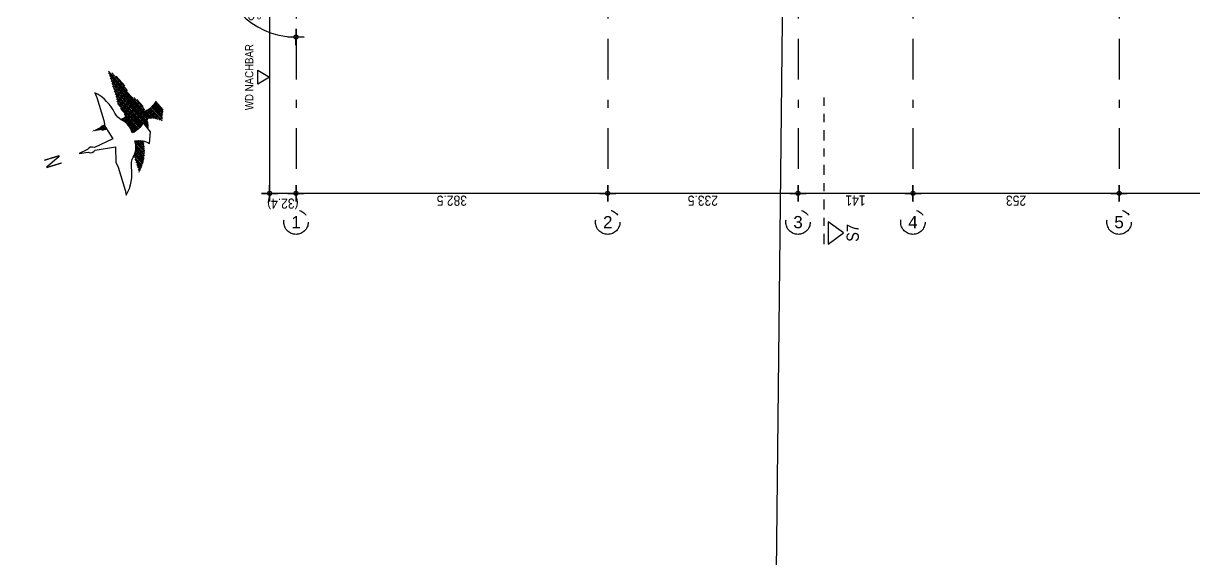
# Model space of a CAD drawing. Header units: millimetres. Extents: x 2834 to 2899, y 1629 to 1741.
# Drawn here: x 2863.67 to 2878.03, y 1648.34 to 1654.92 of the extents above; entities that cross this region are included whole.
import ezdxf
from ezdxf.enums import TextEntityAlignment as Align

# ---------------------------------------------------------------- set-up
doc = ezdxf.new("R2010")
doc.units = ezdxf.units.MM
for name, pattern in [('DASHDOT', [1, 0.5, -0.25, 0, -0.25]), ('STRICHPUNKT', [1, 0.5, -0.25, 0, -0.25]), ('STRICHPUNKTX2', [2, 1, -0.5, 0, -0.5])]:
    doc.linetypes.add(name, pattern=pattern)
for name, color, linetype in [('01-SCH-G00-L01-M0', 8, 'STRICHPUNKTX2'), ('02-ANS-G00-L01-M0', 8, 'Continuous'), ('02-AXO-G00-L01-M0', 8, 'STRICHPUNKT'), ('02-DIM-G00-L01-ACHSEN', 8, 'Continuous'), ('07-TXT---------M0', 8, 'Continuous')]:
    doc.layers.add(name, color=color, linetype=linetype)
doc.layers.add('09-VER-G00-L01-GRUNDSTÜCKSGRENZE', color=161, linetype='Continuous', lineweight=25)
doc.styles.add('ARIAL', font='arial.ttf', dxfattribs={"width": 0.85})
doc.styles.add('NORM7', font='norm.shx', dxfattribs={"width": 0.65})
doc.styles.get("Standard").update_dxf_attribs({"font": 'arial.ttf'})
doc.dimstyles.new('pp chromy&schneider', dxfattribs={"dimscale": 0.005, "dimtxt": 25, "dimasz": 10, "dimexe": 0, "dimexo": 0, "dimgap": 5, "dimtad": 1, "dimdec": 1, "dimlfac": 100, "dimrnd": 0.1, "dimzin": 9, "dimdsep": 46, "dimtxsty": 'ARIAL', "dimblk": 'c&s kote', "dimcen": 0, "dimse1": 1, "dimse2": 1, "dimclrd": 8, "dimclrt": 8, "dimadec": 0, "dimazin": 0, "dimtfac": 0.75, "dimtdec": 1, "dimtix": 1, "dimtmove": 2, "dimatfit": 0, "dimldrblk": 'NONE', "dimfxl": 1, "dimtolj": 1, "dimlwd": -1, "dimarcsym": 0})

# ---------------------------------------------------------------- blocks, each defined once
blk = doc.blocks.new('*X38')
at = {"color": 0}
for p, q in [((18.51, 8.999), (18.515, 9.005)), ((18.516, 8.97), (18.528, 8.982)), ((18.522, 8.94), (18.54, 8.959)), ((18.527, 8.911), (18.553, 8.936)), ((18.533, 8.881), (18.566, 8.914)), ((18.536, 8.778), (18.606, 8.848)), ((18.539, 8.852), (18.578, 8.891)), ((18.539, 8.816), (18.591, 8.868)), ((18.542, 8.749), (18.626, 8.833)), ((18.554, 8.725), (18.642, 8.813)), ((18.569, 8.705), (18.654, 8.79)), ((18.655, 8.755), (18.661, 8.762)), ((18.814, 7.819), (19.685, 8.69)), ((18.848, 7.817), (19.741, 8.71)), ((18.854, 7.788), (19.803, 8.737)), ((18.858, 7.756), (19.838, 8.736)), ((18.618, 8.011), (19.038, 8.431)), ((18.637, 7.995), (19.145, 8.503)), ((18.653, 7.799), (19.461, 8.607)), ((18.656, 7.979), (19.192, 8.515)), ((18.677, 7.964), (19.24, 8.528)), ((18.688, 7.799), (19.517, 8.628)), ((18.699, 7.951), (19.293, 8.545)), ((18.721, 7.938), (19.349, 8.566)), ((18.725, 7.801), (19.573, 8.648)), ((18.745, 7.926), (19.405, 8.587)), ((18.767, 7.807), (19.629, 8.669)), ((19.436, 8.299), (19.802, 8.665)), ((19.535, 8.363), (19.738, 8.566)), ((18.539, 8.109), (18.629, 8.199)), ((18.553, 8.088), (18.832, 8.367)), ((18.568, 8.067), (18.845, 8.344)), ((18.583, 8.048), (18.857, 8.321)), ((18.6, 8.029), (18.917, 8.345)), ((18.742, 8.312), (18.82, 8.39)), ((18.785, 8.391), (18.808, 8.413)), ((17.667, 7.945), (17.679, 7.956)), ((17.691, 7.933), (17.73, 7.972)), ((17.716, 7.923), (17.782, 7.989)), ((17.741, 7.913), (17.838, 8.01)), ((17.767, 7.903), (17.894, 8.03)), ((17.794, 7.894), (17.95, 8.051)), ((17.821, 7.886), (18.006, 8.071)), ((17.849, 7.879), (18.041, 8.071)), ((17.877, 7.872), (18.069, 8.063)), ((17.907, 7.866), (18.097, 8.057)), ((17.937, 7.861), (18.128, 8.052)), ((17.968, 7.857), (18.161, 8.049)), ((18, 7.853), (18.196, 8.049)), ((18.033, 7.851), (18.234, 8.052)), ((18.068, 7.85), (18.276, 8.059)), ((18.103, 7.85), (18.325, 8.072)), ((18.14, 7.852), (18.35, 8.061)), ((18.179, 7.855), (18.355, 8.031)), ((18.219, 7.86), (18.358, 7.999)), ((18.262, 7.867), (18.359, 7.965)), ((18.304, 7.875), (18.358, 7.928)), ((18.526, 8.132), (18.55, 8.155)), ((19.037, 7.9), (19.293, 8.156)), ((19.107, 7.935), (19.256, 8.084)), ((18.342, 7.877), (18.352, 7.887)), ((18.82, 7.506), (19.097, 7.783)), ((18.829, 7.55), (19.08, 7.802)), ((18.845, 7.602), (19.064, 7.821)), ((18.854, 7.646), (19.05, 7.842)), ((18.854, 7.505), (19.114, 7.765)), ((18.858, 7.686), (19.036, 7.864)), ((18.859, 7.722), (19.023, 7.886)), ((18.889, 7.504), (19.133, 7.748)), ((18.923, 7.503), (19.152, 7.732)), ((18.957, 7.502), (19.173, 7.717)), ((18.992, 7.501), (19.194, 7.703)), ((19.026, 7.5), (19.216, 7.69)), ((19.061, 7.499), (19.24, 7.679))]:
    blk.add_line(p, q, dxfattribs=at)
blk = doc.blocks.new('nordente')
blk.add_line((-0.464, -0.529), (-0.461, -0.54))
blk.add_lwpolyline([(0.89, 0.003), (0.671, 0.036, 0.372109), (0.492, 0.036), (-0.006, 0.104), (0.091, 0.466), (0.077, 0.605), (0.077, 1.193), (0.084, 1.315, 0.167923), (-0.239, 0.696, -0.165355), (-0.351, 0.48, 0.21005), (-0.504, 0.107, -0.179114), (-0.831, 0.271), (-0.938, 0.003), (-0.831, -0.265, -0.179114), (-0.504, -0.102, 0.21005), (-0.351, -0.474, -0.165355), (-0.239, -0.69, 0.167923), (0.084, -1.309), (0.077, -1.188), (0.077, -0.599), (0.091, -0.46), (-0.006, -0.098), (0.492, -0.031, 0.372109), (0.671, -0.031)], format="xyb", close=True)
at = {"xscale": 1.124999999999997, "yscale": 1.124999999999997, "zscale": 1.124999999999997, "rotation": 249.7859252661306}
blk.add_blockref('*X38', (-1.902, 22.615), dxfattribs=at)
at = {"style": 'NORM7', "width": 0.75}
blk.add_text('N', height=0.394, rotation=270, dxfattribs=at).set_placement((1.368, 0.003), align=Align.CENTER)
blk = doc.blocks.new('c&s kote')
at = {"color": 8}
for p, q in [((0, -2), (0, 2)), ((0, 2), (0, -2)), ((-2, 0), (2, 0)), ((2, 0), (-2, 0))]:
    blk.add_line(p, q, dxfattribs=at)
blk.add_circle((0, 0), 0.5, dxfattribs=at)
blk = doc.blocks.new('*D1980')
at = {"layer": '02-DIM-G00-L01-ACHSEN', "color": 8, "transparency": 16777216}
blk.add_arc((2895.188, 1685.088), 0.378, 7.5792, 82.4208, dxfattribs=at)
at = {"layer": 'Defpoints', "color": 0, "transparency": 16777216}
for p in [(2895.188, 1687.551), (2895.515, 1685.277), (2863.898, 1685.088), (2897.588, 1685.088), (2895.188, 1652.624)]:
    blk.add_point(p, dxfattribs=at)
at = {"layer": '02-DIM-G00-L01-ACHSEN', "color": 8, "transparency": 16777216, "xscale": 0.05, "yscale": 0.05, "zscale": 0.05}
for p, rotation in [((2895.188, 1685.466), 176.2103799026569), ((2895.566, 1685.088), 273.7896200986746)]:
    blk.add_blockref('c&s kote', p, dxfattribs=dict(at, rotation=rotation))
at = {"layer": '02-DIM-G00-L01-ACHSEN', "color": 8, "transparency": 16777216, "insert": (2895.518, 1685.418), "char_height": 0.125, "attachment_point": 5, "rotation": 315, "style": 'ARIAL'}
blk.add_mtext('\\A1;90.00°', dxfattribs=at)
blk = doc.blocks.new('_None')
blk = doc.blocks.new('*D1986')
at = {"layer": '02-DIM-G00-L01-ACHSEN', "color": 8, "transparency": 16777216}
blk.add_line((2880.258, 1652.828), (2877.168, 1652.828), dxfattribs=at)
at = {"layer": 'Defpoints', "color": 0, "transparency": 16777216}
for p in [(2877.118, 1652.828), (2877.118, 1652.624), (2880.308, 1652.624)]:
    blk.add_point(p, dxfattribs=at)
at = {"layer": '02-DIM-G00-L01-ACHSEN', "color": 8, "transparency": 16777216, "xscale": 0.05, "yscale": 0.05, "zscale": 0.05, "rotation": 180}
blk.add_blockref('c&s kote', (2877.118, 1652.828), dxfattribs=at)
at = {"layer": '02-DIM-G00-L01-ACHSEN', "color": 8, "transparency": 16777216, "xscale": 0.05, "yscale": 0.05, "zscale": 0.05}
blk.add_blockref('c&s kote', (2880.308, 1652.828), dxfattribs=at)
at = {"layer": '02-DIM-G00-L01-ACHSEN', "color": 8, "transparency": 16777216, "insert": (2878.713, 1652.739), "char_height": 0.125, "attachment_point": 5, "rotation": 180, "style": 'ARIAL'}
blk.add_mtext('\\A1;319', dxfattribs=at)
blk = doc.blocks.new('*D1987')
at = {"layer": '02-DIM-G00-L01-ACHSEN', "color": 8, "transparency": 16777216}
blk.add_line((2877.068, 1652.828), (2874.638, 1652.828), dxfattribs=at)
at = {"layer": 'Defpoints', "color": 0, "transparency": 16777216}
for p in [(2874.588, 1652.828), (2874.588, 1652.624), (2877.118, 1652.624)]:
    blk.add_point(p, dxfattribs=at)
at = {"layer": '02-DIM-G00-L01-ACHSEN', "color": 8, "transparency": 16777216, "xscale": 0.05, "yscale": 0.05, "zscale": 0.05, "rotation": 180}
blk.add_blockref('c&s kote', (2874.588, 1652.828), dxfattribs=at)
at = {"layer": '02-DIM-G00-L01-ACHSEN', "color": 8, "transparency": 16777216, "xscale": 0.05, "yscale": 0.05, "zscale": 0.05}
blk.add_blockref('c&s kote', (2877.118, 1652.828), dxfattribs=at)
at = {"layer": '02-DIM-G00-L01-ACHSEN', "color": 8, "transparency": 16777216, "insert": (2875.853, 1652.739), "char_height": 0.125, "attachment_point": 5, "rotation": 180, "style": 'ARIAL'}
blk.add_mtext('\\A1;253', dxfattribs=at)
blk = doc.blocks.new('*D1988')
at = {"layer": '02-DIM-G00-L01-ACHSEN', "color": 8, "transparency": 16777216}
blk.add_line((2874.538, 1652.828), (2873.228, 1652.828), dxfattribs=at)
at = {"layer": 'Defpoints', "color": 0, "transparency": 16777216}
for p in [(2873.178, 1652.828), (2873.178, 1652.624), (2874.588, 1652.624)]:
    blk.add_point(p, dxfattribs=at)
at = {"layer": '02-DIM-G00-L01-ACHSEN', "color": 8, "transparency": 16777216, "xscale": 0.05, "yscale": 0.05, "zscale": 0.05, "rotation": 180}
blk.add_blockref('c&s kote', (2873.178, 1652.828), dxfattribs=at)
at = {"layer": '02-DIM-G00-L01-ACHSEN', "color": 8, "transparency": 16777216, "xscale": 0.05, "yscale": 0.05, "zscale": 0.05}
blk.add_blockref('c&s kote', (2874.588, 1652.828), dxfattribs=at)
at = {"layer": '02-DIM-G00-L01-ACHSEN', "color": 8, "transparency": 16777216, "insert": (2873.883, 1652.74), "char_height": 0.125, "attachment_point": 5, "rotation": 180, "style": 'ARIAL'}
blk.add_mtext('\\A1;141', dxfattribs=at)
blk = doc.blocks.new('*D1989')
at = {"layer": '02-DIM-G00-L01-ACHSEN', "color": 8, "transparency": 16777216}
blk.add_line((2873.128, 1652.828), (2870.893, 1652.828), dxfattribs=at)
at = {"layer": 'Defpoints', "color": 0, "transparency": 16777216}
for p in [(2870.843, 1652.828), (2870.843, 1652.624), (2873.178, 1652.624)]:
    blk.add_point(p, dxfattribs=at)
at = {"layer": '02-DIM-G00-L01-ACHSEN', "color": 8, "transparency": 16777216, "xscale": 0.05, "yscale": 0.05, "zscale": 0.05, "rotation": 180}
blk.add_blockref('c&s kote', (2870.843, 1652.828), dxfattribs=at)
at = {"layer": '02-DIM-G00-L01-ACHSEN', "color": 8, "transparency": 16777216, "xscale": 0.05, "yscale": 0.05, "zscale": 0.05}
blk.add_blockref('c&s kote', (2873.178, 1652.828), dxfattribs=at)
at = {"layer": '02-DIM-G00-L01-ACHSEN', "color": 8, "transparency": 16777216, "insert": (2872.01, 1652.739), "char_height": 0.125, "attachment_point": 5, "rotation": 180, "style": 'ARIAL'}
blk.add_mtext('\\A1;233.5', dxfattribs=at)
blk = doc.blocks.new('*D1990')
at = {"layer": '02-DIM-G00-L01-ACHSEN', "color": 8, "transparency": 16777216}
blk.add_line((2870.793, 1652.828), (2867.068, 1652.828), dxfattribs=at)
at = {"layer": 'Defpoints', "color": 0, "transparency": 16777216}
for p in [(2867.018, 1652.828), (2867.018, 1652.624), (2870.843, 1652.624)]:
    blk.add_point(p, dxfattribs=at)
at = {"layer": '02-DIM-G00-L01-ACHSEN', "color": 8, "transparency": 16777216, "xscale": 0.05, "yscale": 0.05, "zscale": 0.05, "rotation": 180}
blk.add_blockref('c&s kote', (2867.018, 1652.828), dxfattribs=at)
at = {"layer": '02-DIM-G00-L01-ACHSEN', "color": 8, "transparency": 16777216, "xscale": 0.05, "yscale": 0.05, "zscale": 0.05}
blk.add_blockref('c&s kote', (2870.843, 1652.828), dxfattribs=at)
at = {"layer": '02-DIM-G00-L01-ACHSEN', "color": 8, "transparency": 16777216, "insert": (2868.93, 1652.739), "char_height": 0.125, "attachment_point": 5, "rotation": 180, "style": 'ARIAL'}
blk.add_mtext('\\A1;382.5', dxfattribs=at)
blk = doc.blocks.new('*D1991')
at = {"layer": '02-DIM-G00-L01-ACHSEN', "color": 0, "lineweight": -2, "transparency": 16777216}
blk.add_line((2866.693, 1664.182), (2866.693, 1652.828), dxfattribs=at)
at = {"layer": '02-DIM-G00-L01-ACHSEN', "color": 8, "transparency": 16777216}
for p, q in [((2866.643, 1652.828), (2866.593, 1652.828)), ((2867.018, 1652.828), (2866.693, 1652.828)), ((2867.068, 1652.828), (2867.118, 1652.828))]:
    blk.add_line(p, q, dxfattribs=at)
at = {"layer": 'Defpoints', "color": 0, "transparency": 16777216}
for p in [(2866.693, 1664.182), (2866.693, 1652.828), (2867.018, 1652.624)]:
    blk.add_point(p, dxfattribs=at)
at = {"layer": '02-DIM-G00-L01-ACHSEN', "color": 8, "transparency": 16777216, "xscale": 0.05, "yscale": 0.05, "zscale": 0.05}
blk.add_blockref('c&s kote', (2866.693, 1652.828), dxfattribs=at)
at = {"layer": '02-DIM-G00-L01-ACHSEN', "color": 8, "transparency": 16777216, "xscale": 0.05, "yscale": 0.05, "zscale": 0.05, "rotation": 180}
blk.add_blockref('c&s kote', (2867.018, 1652.828), dxfattribs=at)
at = {"layer": '02-DIM-G00-L01-ACHSEN', "color": 8, "transparency": 16777216, "insert": (2866.856, 1652.721), "char_height": 0.125, "attachment_point": 5, "rotation": 180, "style": 'ARIAL'}
blk.add_mtext('\\A1;(32.4)', dxfattribs=at)
blk = doc.blocks.new('01-HK3')
blk.add_lwpolyline([(0, 0), (0.0423, 0.0732), (-0.0423, 0.0732)], close=True)
at = {"color": 0, "style": 'ARIAL', "width": 0.85}
blk.add_attdef('HEIGHT', text='', height=0.05, dxfattribs=at).set_placement((0, 0.35), align=Align.TOP_CENTER)
blk = doc.blocks.new('*D1938')
at = {"layer": '02-DIM-G00-L01-ACHSEN', "color": 8, "transparency": 16777216}
blk.add_arc((2867.018, 1655.694), 0.947, 182.3387, 266.9683, dxfattribs=at)
at = {"layer": 'Defpoints', "color": 0, "transparency": 16777216}
for p in [(2867.021, 1686.251), (2863.975, 1655.731), (2866.194, 1655.227), (2897.588, 1655.327), (2867.018, 1652.624)]:
    blk.add_point(p, dxfattribs=at)
at = {"layer": '02-DIM-G00-L01-ACHSEN', "color": 8, "transparency": 16777216, "xscale": 0.05, "yscale": 0.05, "zscale": 0.05}
for p, rotation in [((2866.071, 1655.706), 90.82557498945935), ((2867.018, 1654.748), 358.4814073577396)]:
    blk.add_blockref('c&s kote', p, dxfattribs=dict(at, rotation=rotation))
at = {"layer": '02-DIM-G00-L01-ACHSEN', "color": 8, "transparency": 16777216, "insert": (2866.408, 1655.091), "char_height": 0.125, "attachment_point": 5, "rotation": 314.6535, "style": 'ARIAL'}
blk.add_mtext('\\A1;90.68°', dxfattribs=at)
blk = doc.blocks.new('*D1939')
at = {"layer": '02-DIM-G00-L01-ACHSEN', "color": 8, "transparency": 16777216}
blk.add_arc((2895.188, 1655.356), 0.916, 273.127, 356.1855, dxfattribs=at)
at = {"layer": 'Defpoints', "color": 0, "transparency": 16777216}
for p in [(2895.188, 1687.551), (2863.975, 1655.731), (2897.588, 1655.327), (2895.642, 1654.561), (2895.188, 1652.624)]:
    blk.add_point(p, dxfattribs=at)
at = {"layer": '02-DIM-G00-L01-ACHSEN', "color": 8, "transparency": 16777216, "xscale": 0.05, "yscale": 0.05, "zscale": 0.05}
for p, rotation in [((2896.104, 1655.345), 87.74900272412883), ((2895.188, 1654.44), 181.5634809221231)]:
    blk.add_blockref('c&s kote', p, dxfattribs=dict(at, rotation=rotation))
at = {"layer": '02-DIM-G00-L01-ACHSEN', "color": 8, "transparency": 16777216, "insert": (2895.894, 1654.641), "char_height": 0.125, "attachment_point": 5, "rotation": 224.6562, "style": 'ARIAL'}
blk.add_mtext('\\A1;89.31°', dxfattribs=at)
blk = doc.blocks.new('schnittführung')
at = {"color": 4, "linetype": 'DASHDOT', "ltscale": 0.25}
blk.add_line((0.237, -0.138), (0.237, 1.662), dxfattribs=at)
blk.add_line((0.237, -0.138), (0.237, 1.662), dxfattribs=at)
blk.add_line((0.237, -0.138), (0.237, 1.662), dxfattribs=at)
at = {"color": 4}
blk.add_lwpolyline([(0.187, 0.138), (0.187, -0.138), (0, 0)], close=True, dxfattribs=at)
at = {"layer": '07-TXT---------M0', "color": 9, "style": 'ARIAL', "text_generation_flag": 6, "width": 0.85}
blk.add_attdef('SCHNITT', text='', height=0.15, rotation=270, dxfattribs=at).set_placement((-0.037, 0), align=Align.CENTER)

msp = doc.modelspace()

# ---------------------------------------------------------------- linework, layer by layer
at = {"layer": '02-AXO-G00-L01-M0'}
for points in [[(2867.0175, 1685.5276), (2867.0175, 1652.6239)], [(2870.8425, 1685.5276), (2870.8425, 1652.6239)], [(2873.1775, 1685.5276), (2873.1775, 1652.6239)], [(2874.5875, 1685.5276), (2874.5875, 1652.6239)], [(2877.1175, 1685.5276), (2877.1175, 1652.6239)]]:
    msp.add_lwpolyline(points, dxfattribs=at)
for centre in [(2867.0175, 1652.4739), (2870.8425, 1652.4739), (2873.1775, 1652.4739), (2874.5875, 1652.4739), (2877.1175, 1652.4739)]:
    msp.add_circle(centre, 0.15, dxfattribs=at)
at = {"layer": '09-VER-G00-L01-GRUNDSTÜCKSGRENZE', "ltscale": 0.2}
msp.add_lwpolyline([(2872.8609, 1643.3), (2872.9924, 1655.3259)], dxfattribs=at)

# ---------------------------------------------------------------- block references
at = {"layer": '01-SCH-G00-L01-M0'}
ref = msp.add_blockref('schnittführung', (2873.7364, 1652.342), dxfattribs=dict(at, xscale=-1, rotation=359.9999999986618))
ref.add_attrib('SCHNITT', 'S7', dxfattribs={"layer": '07-TXT---------M0', "color": 9, "extrusion": (0, 0, -1), "height": 0.15, "rotation": 270, "style": 'ARIAL', "text_generation_flag": 2, "width": 0.85}).set_placement((-2873.7737, 1652.342), align=Align.TOP_CENTER)
at = {"layer": '02-ANS-G00-L01-M0', "xscale": 0.5, "yscale": 0.5, "zscale": 0.5, "rotation": 197.046541275569}
msp.add_blockref('nordente', (2864.7826, 1653.4486), dxfattribs=at)
at = {"layer": '02-DIM-G00-L01-ACHSEN'}
ref = msp.add_blockref('01-HK3', (2866.6935, 1654.256), dxfattribs=dict(at, xscale=-2.000000000016161, yscale=2.000000000025193, zscale=2, rotation=89.99999997656472))
ref.add_attrib('HEIGHT', 'WD NACHBAR', dxfattribs={"layer": '0', "color": 0, "extrusion": (0, 0, -1), "height": 0.1, "rotation": 270, "style": 'ARIAL', "text_generation_flag": 2, "width": 0.85}).set_placement((-2866.3935, 1654.256), align=Align.TOP_CENTER)

# ---------------------------------------------------------------- texts
at = {"layer": '02-AXO-G00-L01-M0', "char_height": 0.15, "width": 0.3033, "attachment_point": 5, "rotation": 0}
for s, insert in [('{\\fArial|b0|i0|c0|p34;1}', (2867.0175, 1652.4739)), ('{\\fArial|b0|i0|c0|p34;2}', (2870.8425, 1652.4739)), ('{\\fArial|b0|i0|c0|p34;3}', (2873.1775, 1652.4739)), ('{\\fArial|b0|i0|c0|p34;4}', (2874.5875, 1652.4739))]:
    msp.add_mtext(s, dxfattribs=dict(at, insert=insert))
at = {"layer": '02-AXO-G00-L01-M0', "insert": (2877.1175, 1652.4739), "char_height": 0.15, "width": 0.3033, "attachment_point": 5}
msp.add_mtext('{\\fArial|b0|i0|c0|p34;5}', dxfattribs=at)

# ---------------------------------------------------------------- dimensions: what is measured, and where the dimension line sits
at = {"layer": '02-DIM-G00-L01-ACHSEN'}
for base, line1, line2, picture, middle in [((2895.5151, 1685.2768), ((2863.8983, 1685.0876), (2897.5875, 1685.0876)), ((2895.1875, 1687.5513), (2895.1875, 1652.6239)), '*D1980', (2895.5178, 1685.4179)), ((2895.6425, 1654.5609), ((2895.1875, 1687.5513), (2895.1875, 1652.6239)), ((2863.9749, 1655.7308), (2897.5875, 1655.3274)), '*D1939', (2895.894, 1654.6413)), ((2866.1941, 1655.2275), ((2867.0208, 1686.2513), (2867.0175, 1652.6239)), ((2863.9749, 1655.7308), (2897.5875, 1655.3274)), '*D1938', (2866.4075, 1655.0913))]:
    dim = msp.add_angular_dim_2l(base=base, line1=line1, line2=line2, dimstyle='pp chromy&schneider', override={"dimzin": 8, "dimadec": 2}, dxfattribs=at)
    dim.commit()
    dim.dimension.update_dxf_attribs({"geometry": picture, "text_midpoint": middle})
dim = msp.add_linear_dim(base=(2866.6935, 1652.8276), p1=(2867.0175, 1652.6239), p2=(2866.6935, 1664.1819), text='(<>)', dimstyle='pp chromy&schneider', override={"dimzin": 8, "dimse2": 0}, dxfattribs=at)
dim.commit()
dim.dimension.update_dxf_attribs({"geometry": '*D1991', "text_midpoint": (2866.8555, 1652.7207)})
for base, p1, p2, picture, middle in [((2867.0175, 1652.8276), (2870.8425, 1652.6239), (2867.0175, 1652.6239), '*D1990', (2868.93, 1652.7388)), ((2870.8425, 1652.8276), (2873.1775, 1652.6239), (2870.8425, 1652.6239), '*D1989', (2872.01, 1652.7388)), ((2873.1775, 1652.8276), (2874.5875, 1652.6239), (2873.1775, 1652.6239), '*D1988', (2873.8825, 1652.7399)), ((2874.5875, 1652.8276), (2877.1175, 1652.6239), (2874.5875, 1652.6239), '*D1987', (2875.8525, 1652.7388)), ((2877.1175, 1652.8276), (2880.3075, 1652.6239), (2877.1175, 1652.6239), '*D1986', (2878.7125, 1652.7388))]:
    dim = msp.add_linear_dim(base=base, p1=p1, p2=p2, dimstyle='pp chromy&schneider', override={"dimzin": 8}, dxfattribs=at)
    dim.commit()
    dim.dimension.update_dxf_attribs({"geometry": picture, "text_midpoint": middle})

doc.saveas('drawing.dxf')
